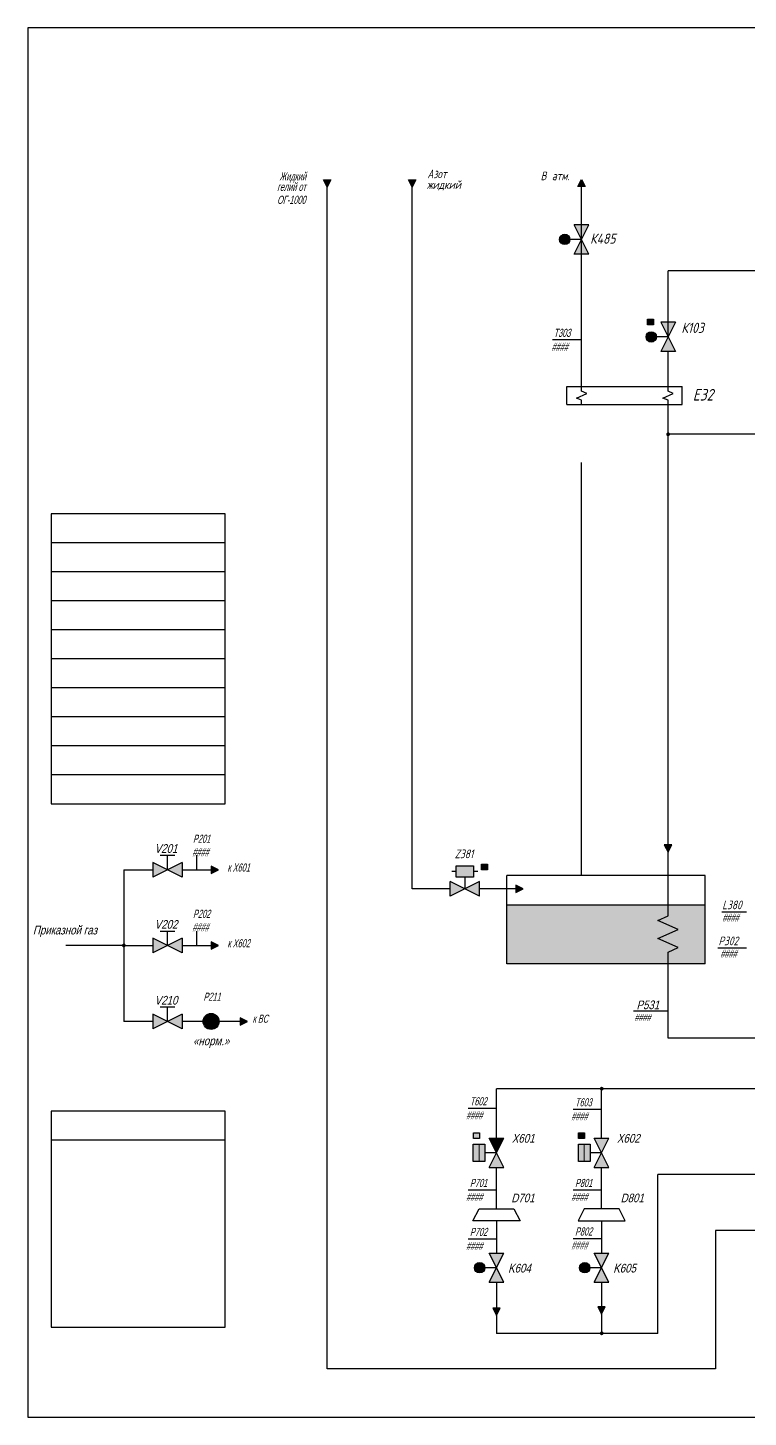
# Model space of a CAD drawing. Header units: millimetres. Extents: x 2381 to 4712, y 775 to 1681.
# Drawn here: x 2381.2 to 2629.8, y 1179.9 to 1659.2 of the extents above; entities that cross this region are included whole.
import ezdxf

# ---------------------------------------------------------------- set-up
doc = ezdxf.new("R2010")
doc.units = ezdxf.units.MM
doc.layers.add('shtrih', color=3, linetype='Continuous')
doc.layers.add('TONKIE', color=5, linetype='Continuous')
doc.layers.add('неосн технол гел лин и арм', color=2, linetype='Continuous', lineweight=25)
doc.styles.add('razmer', font='txt.shx', dxfattribs={"width": 0.8, "oblique": 15})
doc.styles.get("Standard").update_dxf_attribs({"font": 'arial.ttf'})

msp = doc.modelspace()

# ---------------------------------------------------------------- hatches: boundary and pattern name
h = msp.add_hatch(color=255)
h.dxf.hatch_style = 1
h.paths.add_polyline_path([(2568.27, 1586.22, 1), (2564.67, 1586.22, 1)])
h = msp.add_hatch(color=256)
h.dxf.hatch_style = 1
h.paths.add_polyline_path([(2574.79, 1591.26), (2569.75, 1591.26), (2572.27, 1586.22)])
h.paths.add_polyline_path([(2572.27, 1586.22), (2569.75, 1581.18), (2574.79, 1581.18)])
h = msp.add_hatch(color=3)
h.dxf.hatch_style = 1
h.paths.add_polyline_path([(2595.04, 1558.76), (2595.04, 1556.76), (2597.04, 1556.76), (2597.04, 1558.76)])
h = msp.add_hatch(color=255)
h.dxf.hatch_style = 1
h.paths.add_polyline_path([(2598.13, 1552.58, 1), (2594.53, 1552.58, 1)])
h = msp.add_hatch(color=7)
h.dxf.hatch_style = 1
h.paths.add_polyline_path([(2602.13, 1552.58), (2604.65, 1557.62), (2599.61, 1557.62)])
h.paths.add_polyline_path([(2602.13, 1552.58), (2599.61, 1547.54), (2604.65, 1547.54)])
h = msp.add_hatch(color=256)
h.dxf.hatch_style = 1
h.paths.add_polyline_path([(2424.36, 1371.28), (2424.36, 1366.24), (2429.4, 1368.76)])
h.paths.add_polyline_path([(2434.44, 1366.24), (2434.44, 1371.28), (2429.4, 1368.76)])
h = msp.add_hatch(color=256)
h.dxf.hatch_style = 1
h.paths.add_polyline_path([(2444.49, 1370.04), (2444.49, 1367.49), (2447.01, 1368.77)])
h = msp.add_hatch(color=255)
h.dxf.hatch_style = 1
h.paths.add_polyline_path([(2535.02, 1370.15), (2529.02, 1370.15), (2529.02, 1366.15), (2533.02, 1366.15), (2535.02, 1366.15)])
h = msp.add_hatch(color=3)
h.dxf.hatch_style = 1
h.paths.add_polyline_path([(2539.76, 1370.7), (2537.76, 1370.7), (2537.76, 1368.7), (2539.76, 1368.7)])
h = msp.add_hatch(color=256)
h.dxf.hatch_style = 1
h.paths.add_polyline_path([(2526.98, 1364.67), (2526.98, 1359.63), (2532.02, 1362.15)])
h.paths.add_polyline_path([(2532.02, 1362.15), (2537.06, 1359.63), (2537.06, 1364.67)])
h = msp.add_hatch(color=7)
h.dxf.hatch_style = 1
h.paths.add_polyline_path([(2424.36, 1345.11), (2424.36, 1340.07), (2429.4, 1342.59)])
h.paths.add_polyline_path([(2434.44, 1340.07), (2434.44, 1345.11), (2429.4, 1342.59)])
h = msp.add_hatch(color=256)
h.dxf.hatch_style = 1
h.paths.add_polyline_path([(2444.49, 1343.86), (2444.49, 1341.31), (2447.01, 1342.59)])
h = msp.add_hatch(color=7)
h.dxf.hatch_style = 1
h.paths.add_polyline_path([(2424.36, 1318.93), (2424.36, 1313.89), (2429.4, 1316.41)])
h.paths.add_polyline_path([(2434.44, 1313.89), (2434.44, 1318.93), (2429.4, 1316.41)])
h = msp.add_hatch(color=3)
h.dxf.hatch_style = 1
h.paths.add_polyline_path([(2441.67, 1316.41, 1), (2447.21, 1316.41, 1)])
h = msp.add_hatch(color=255)
h.dxf.hatch_style = 1
h.paths.add_polyline_path([(2635.51, 1250.08, 1), (2639.12, 1250.08, 1)])
h.paths.add_polyline_path([(2692.73, 1250.11, 1), (2689.12, 1250.11, 1)])
h.paths.add_polyline_path([(2702.37, 1281.99, 1), (2705.97, 1281.99, 1)])
h.paths.add_polyline_path([(2788.19, 1274.78, 1), (2784.58, 1274.78, 1)])
h.paths.add_polyline_path([(2652.28, 1317.47, 1), (2648.67, 1317.47, 1)])
h.paths.add_polyline_path([(2582.43, 1228.98), (2592.61, 1228.98), (2592.61, 1233.58), (2582.43, 1233.58)], flags=9)
h.paths.add_polyline_path([(2583.71, 1273.77), (2593.9, 1273.77), (2593.9, 1278.37), (2583.71, 1278.37)], flags=9)
h.paths.add_polyline_path([(2584.96, 1253.21), (2595.33, 1253.21), (2595.33, 1257.8), (2584.96, 1257.8)], flags=9)
h = msp.add_hatch(color=7)
h.dxf.hatch_style = 1
h.paths.add_polyline_path([(2454.44, 1317.68), (2454.44, 1315.12), (2456.96, 1316.41)])
h = msp.add_hatch(color=7)
h.dxf.hatch_style = 1
h.paths.add_polyline_path([(2542.92, 1271.08), (2540.4, 1266.04), (2545.44, 1266.04)])
h.paths.add_polyline_path([(2537, 1278.02), (2535, 1278.02), (2535, 1276.02), (2537, 1276.02)])
h = msp.add_hatch(color=3)
h.dxf.hatch_style = 1
h.paths.add_polyline_path([(2545.44, 1276.12), (2540.4, 1276.12), (2542.92, 1271.08)])
h.paths.add_polyline_path([(2537, 1278.02), (2535, 1278.02), (2535, 1276.02), (2537, 1276.02)])
h = msp.add_hatch(color=256)
h.dxf.hatch_style = 1
h.paths.add_polyline_path([(2540.4, 1276.12), (2542.92, 1271.08), (2545.44, 1276.12)])
h = msp.add_hatch(color=7)
h.dxf.hatch_style = 1
h.paths.add_polyline_path([(2573.27, 1278.02), (2571.27, 1278.02), (2571.27, 1276.02), (2573.27, 1276.02)])
h = msp.add_hatch(color=256)
h.dxf.hatch_style = 1
h.paths.add_polyline_path([(2576.67, 1276.12), (2579.19, 1271.08), (2581.71, 1276.12)])
h.paths.add_polyline_path([(2576.67, 1266.04), (2581.71, 1266.04), (2579.19, 1271.08)])
h = msp.add_hatch(color=255)
h.dxf.hatch_style = 1
h.paths.add_polyline_path([(2536.92, 1274.08), (2534.92, 1274.08), (2534.92, 1270.08), (2534.92, 1268.08), (2536.92, 1268.08)])
h.paths.add_polyline_path([(2538.92, 1274.08), (2536.92, 1274.08), (2536.92, 1268.08), (2538.92, 1268.08)])
h.paths.add_polyline_path([(2573.19, 1274.08), (2571.19, 1274.08), (2571.19, 1270.08), (2571.19, 1268.08), (2573.19, 1268.08)])
h.paths.add_polyline_path([(2575.19, 1274.08), (2573.19, 1274.08), (2573.19, 1268.08), (2575.19, 1268.08)])
h = msp.add_hatch(color=255)
h.dxf.hatch_style = 1
h.paths.add_polyline_path([(2538.92, 1231.45, 1), (2535.31, 1231.45, 1)])
h = msp.add_hatch(color=255)
h.dxf.hatch_style = 1
h.paths.add_polyline_path([(2575.19, 1231.45, 1), (2571.58, 1231.45, 1)])
h = msp.add_hatch(color=256)
h.dxf.hatch_style = 1
h.paths.add_polyline_path([(2576.67, 1236.49), (2579.19, 1231.45), (2581.71, 1236.49)])
h.paths.add_polyline_path([(2579.19, 1231.45), (2576.67, 1226.41), (2581.71, 1226.41)])
h = msp.add_hatch(color=3)
h.dxf.hatch_style = 1
h.paths.add_polyline_path([(2579.19, 1231.45), (2576.67, 1226.41), (2581.71, 1226.41)])
h.paths.add_polyline_path([(2581.71, 1236.49), (2576.67, 1236.49), (2579.19, 1231.45)])
at = {"layer": 'shtrih'}
h = msp.add_hatch(color=256, dxfattribs=at)
h.dxf.hatch_style = 1
h.paths.add_polyline_path([(2540.4, 1236.49), (2542.92, 1231.45), (2545.44, 1236.49)])
h.paths.add_polyline_path([(2540.4, 1226.41), (2545.44, 1226.41), (2542.92, 1231.45)])
at = {"layer": 'TONKIE'}
h = msp.add_hatch(color=256, dxfattribs=at)
h.dxf.hatch_style = 1
h.paths.add_polyline_path([(2483.2, 1606.77), (2484.47, 1604.24), (2485.75, 1606.77)])
h = msp.add_hatch(color=256, dxfattribs=at)
edge = h.paths.add_edge_path()
edge.add_arc((2602.14, 1519), 0.659, 0, 360)
h = msp.add_hatch(color=256, dxfattribs=at)
h.dxf.hatch_style = 1
h.paths.add_polyline_path([(2603.39, 1377.35), (2600.83, 1377.35), (2602.11, 1374.83)])
h = msp.add_hatch(color=7, dxfattribs=at)
edge = h.paths.add_edge_path()
edge.add_arc((2414.34, 1342.64), 0.659, 0, 360)
h = msp.add_hatch(color=256, dxfattribs=at)
edge = h.paths.add_edge_path()
edge.add_arc((2579.22, 1293.22), 0.659, 0, 360)
h = msp.add_hatch(color=256, dxfattribs=at)
h.dxf.hatch_style = 1
h.paths.add_polyline_path([(2577.91, 1217.98), (2579.19, 1215.45), (2580.46, 1217.98)])
h = msp.add_hatch(color=256, dxfattribs=at)
h.dxf.hatch_style = 1
h.paths.add_polyline_path([(2542.92, 1214.96), (2544.19, 1217.48), (2541.64, 1217.48)])
h = msp.add_hatch(color=256, dxfattribs=at)
edge = h.paths.add_edge_path()
edge.add_arc((2579.22, 1208.82), 0.659, 0, 360)
at = {"layer": 'неосн технол гел лин и арм'}
h = msp.add_hatch(color=256, dxfattribs=at)
h.dxf.hatch_style = 1
h.paths.add_polyline_path([(2512.58, 1606.77), (2513.85, 1604.24), (2515.13, 1606.77)])
h = msp.add_hatch(color=256, dxfattribs=at)
h.dxf.hatch_style = 1
h.paths.add_polyline_path([(2573.55, 1604.43), (2572.28, 1606.95), (2571, 1604.43)])
msp.add_hatch(color=256, dxfattribs=at).paths.add_polyline_path([(2549.55, 1363.43), (2549.55, 1360.87), (2552.07, 1362.15)])
h = msp.add_hatch(color=256, dxfattribs=at)
h.paths.add_polyline_path([(2546.5, 1356.54), (2546.5, 1336.27), (2602.11, 1336.27), (2602.11, 1340.34), (2605.66, 1341.91), (2598.57, 1345.03), (2605.66, 1348.16), (2598.57, 1351.29), (2602.11, 1352.86), (2602.11, 1356.54)])
h.paths.add_polyline_path([(2605.66, 1348.16), (2598.57, 1345.03), (2605.66, 1341.91), (2602.11, 1340.34), (2602.11, 1336.27), (2614.95, 1336.27), (2614.95, 1356.54), (2602.11, 1356.54), (2602.11, 1352.86), (2598.57, 1351.29)])

# ---------------------------------------------------------------- linework, layer by layer
for p, q in [((2901.19, 1659.23), (2381.19, 1659.23)), ((2381.19, 1659.23), (2381.19, 1179.87)), ((2569.75, 1581.18), (2574.79, 1591.26)), ((2574.79, 1581.18), (2569.75, 1591.26)), ((2574.79, 1591.26), (2569.75, 1591.26)), ((2572.27, 1586.22), (2568.27, 1586.22)), ((2574.79, 1581.18), (2569.75, 1581.18)), ((2595.04, 1556.76), (2595.04, 1558.76)), ((2595.04, 1558.76), (2597.04, 1558.76)), ((2597.04, 1558.76), (2597.04, 1556.76)), ((2597.04, 1556.76), (2595.04, 1556.76)), ((2599.61, 1557.62), (2604.65, 1547.54)), ((2604.65, 1557.62), (2599.61, 1547.54)), ((2604.65, 1557.62), (2599.61, 1557.62)), ((2572.27, 1551.56), (2562.22, 1551.56)), ((2602.13, 1552.58), (2598.13, 1552.58)), ((2604.65, 1547.54), (2599.61, 1547.54)), ((2567.19, 1535.45), (2607.02, 1535.45)), ((2567.19, 1529.28), (2567.19, 1535.45)), ((2607.02, 1529.28), (2607.02, 1535.45)), ((2567.19, 1529.28), (2607.02, 1529.28)), ((2449.31, 1491.53), (2389.31, 1491.53)), ((2389.31, 1491.53), (2389.31, 1391.53)), ((2449.31, 1391.53), (2449.31, 1491.53)), ((2449.31, 1481.53), (2389.31, 1481.53)), ((2449.31, 1471.53), (2389.31, 1471.53)), ((2449.31, 1461.53), (2389.31, 1461.53)), ((2449.31, 1451.53), (2389.31, 1451.53)), ((2449.31, 1441.53), (2389.31, 1441.53)), ((2449.31, 1431.53), (2389.31, 1431.53)), ((2449.31, 1421.53), (2389.31, 1421.53)), ((2449.31, 1411.53), (2389.31, 1411.53)), ((2449.31, 1401.53), (2389.31, 1401.53)), ((2389.31, 1391.53), (2449.31, 1391.53)), ((2434.44, 1366.24), (2424.36, 1371.28)), ((2434.44, 1371.28), (2424.36, 1366.24)), ((2434.44, 1371.28), (2434.44, 1366.24)), ((2439.47, 1368.76), (2439.47, 1373.76)), ((2414.31, 1368.76), (2424.36, 1368.76)), ((2434.44, 1368.76), (2444.49, 1368.76)), ((2444.49, 1370.04), (2444.49, 1367.49)), ((2447.01, 1368.77), (2444.49, 1370.04)), ((2444.49, 1367.49), (2447.01, 1368.77)), ((2529.02, 1366.15), (2529.02, 1370.15)), ((2529.02, 1370.15), (2535.02, 1370.15)), ((2535.02, 1370.15), (2535.02, 1366.15)), ((2537.76, 1368.7), (2537.76, 1370.7)), ((2537.76, 1370.7), (2539.76, 1370.7)), ((2539.76, 1368.7), (2537.76, 1368.7)), ((2539.76, 1370.7), (2539.76, 1368.7)), ((2614.95, 1366.76), (2546.5, 1366.76)), ((2546.5, 1336.27), (2546.5, 1366.76)), ((2614.95, 1336.27), (2614.95, 1366.76)), ((2537.06, 1359.63), (2526.98, 1364.67)), ((2526.98, 1359.63), (2526.98, 1364.67)), ((2537.06, 1364.67), (2526.98, 1359.63)), ((2533.02, 1366.15), (2529.02, 1366.15)), ((2532.02, 1366.15), (2532.02, 1362.15)), ((2535.02, 1366.15), (2533.02, 1366.15)), ((2537.06, 1359.63), (2537.06, 1364.67)), ((2614.95, 1356.54), (2546.5, 1356.54)), ((2620.67, 1354.24), (2629.14, 1354.24)), ((2439.47, 1342.59), (2439.47, 1347.59)), ((2404.31, 1342.59), (2394.31, 1342.59)), ((2414.31, 1342.59), (2404.31, 1342.59)), ((2414.31, 1342.59), (2424.36, 1342.59)), ((2434.44, 1342.59), (2444.49, 1342.59)), ((2444.49, 1343.86), (2444.49, 1341.31)), ((2447.01, 1342.59), (2444.49, 1343.86)), ((2444.49, 1341.31), (2447.01, 1342.59)), ((2619.24, 1341.82), (2629.19, 1341.82)), ((2614.95, 1336.27), (2546.5, 1336.27)), ((2602.11, 1319.94), (2590.16, 1319.94)), ((2449.31, 1285.5), (2389.31, 1285.5)), ((2389.31, 1285.5), (2389.31, 1210.95)), ((2449.31, 1210.95), (2449.31, 1285.5)), ((2533.11, 1286.44), (2542.92, 1286.44)), ((2569.37, 1286.1), (2579.19, 1286.1)), ((2449.31, 1275.5), (2389.31, 1275.5)), ((2535, 1278.02), (2537, 1278.02)), ((2535, 1276.02), (2535, 1278.02)), ((2537, 1276.02), (2535, 1276.02)), ((2537, 1278.02), (2537, 1276.02)), ((2545.44, 1266.04), (2540.4, 1276.12)), ((2540.4, 1266.04), (2545.44, 1276.12)), ((2540.4, 1276.12), (2545.44, 1276.12)), ((2571.27, 1276.02), (2571.27, 1278.02)), ((2571.27, 1278.02), (2573.27, 1278.02)), ((2573.27, 1276.02), (2571.27, 1276.02)), ((2573.27, 1278.02), (2573.27, 1276.02)), ((2581.71, 1266.04), (2576.67, 1276.12)), ((2576.67, 1266.04), (2581.71, 1276.12)), ((2576.67, 1276.12), (2581.71, 1276.12)), ((2534.92, 1274.08), (2538.92, 1274.08)), ((2534.92, 1270.08), (2534.92, 1274.08)), ((2538.92, 1274.08), (2538.92, 1268.08)), ((2542.92, 1271.08), (2538.92, 1271.08)), ((2542.92, 1271.08), (2542.92, 1271.08)), ((2571.19, 1270.08), (2571.19, 1274.08)), ((2571.19, 1274.08), (2575.19, 1274.08)), ((2575.19, 1274.08), (2575.19, 1268.08)), ((2579.19, 1271.08), (2575.19, 1271.08)), ((2579.19, 1271.08), (2579.19, 1271.08)), ((2534.92, 1268.08), (2534.92, 1270.08)), ((2538.92, 1268.08), (2534.92, 1268.08)), ((2540.4, 1266.04), (2545.44, 1266.04)), ((2571.19, 1268.08), (2571.19, 1270.08)), ((2575.19, 1268.08), (2571.19, 1268.08)), ((2576.67, 1266.04), (2581.71, 1266.04)), ((2533.11, 1258.27), (2542.92, 1258.27)), ((2569.37, 1258.27), (2579.19, 1258.27)), ((2533.11, 1241.38), (2542.92, 1241.38)), ((2569.37, 1241.53), (2579.19, 1241.53)), ((2545.44, 1226.41), (2540.4, 1236.49)), ((2540.4, 1226.41), (2545.44, 1236.49)), ((2540.4, 1236.49), (2545.44, 1236.49)), ((2581.71, 1226.41), (2576.67, 1236.49)), ((2576.67, 1226.41), (2581.71, 1236.49)), ((2576.67, 1236.49), (2581.71, 1236.49)), ((2542.92, 1231.45), (2538.92, 1231.45)), ((2579.19, 1231.45), (2575.19, 1231.45)), ((2540.4, 1226.41), (2545.44, 1226.41)), ((2576.67, 1226.41), (2581.71, 1226.41)), ((2389.31, 1210.95), (2449.31, 1210.95)), ((2381.19, 1179.87), (2901.19, 1179.87))]:
    msp.add_line(p, q)
at = {"color": 7}
for p, q in [((2424.36, 1371.28), (2424.36, 1366.24)), ((2414.31, 1368.76), (2414.31, 1316.41)), ((2434.44, 1340.07), (2424.36, 1345.11)), ((2434.44, 1345.11), (2424.36, 1340.07)), ((2424.36, 1345.11), (2424.36, 1340.07)), ((2434.44, 1345.11), (2434.44, 1340.07)), ((2434.44, 1313.89), (2424.36, 1318.93)), ((2434.44, 1318.93), (2424.36, 1313.89)), ((2424.36, 1318.93), (2424.36, 1313.89)), ((2434.44, 1318.93), (2434.44, 1313.89)), ((2424.36, 1316.41), (2414.36, 1316.41)), ((2441.67, 1316.41), (2434.44, 1316.41)), ((2454.44, 1316.41), (2447.21, 1316.41)), ((2454.44, 1317.68), (2454.44, 1315.12)), ((2456.96, 1316.41), (2454.44, 1317.68)), ((2454.44, 1315.12), (2456.96, 1316.41))]:
    msp.add_line(p, q, dxfattribs=at)
at = {"color": 255, "lineweight": 30}
for p, q in [((2529.02, 1368.15), (2527.52, 1368.15)), ((2536.52, 1368.15), (2535.02, 1368.15))]:
    msp.add_line(p, q, dxfattribs=at)
at = {"color": 7, "lineweight": 18}
for p, q in [((2536.92, 1268.08), (2536.92, 1274.08)), ((2573.19, 1268.08), (2573.19, 1274.08))]:
    msp.add_line(p, q, dxfattribs=at)
for points in [[(2551.04, 1247.61), (2534.8, 1247.61), (2536.89, 1251.8), (2548.94, 1251.8)], [(2571.07, 1247.61), (2587.31, 1247.61), (2585.21, 1251.8), (2573.16, 1251.8)]]:
    msp.add_lwpolyline(points, close=True)
for centre in [(2566.47, 1586.22), (2596.33, 1552.58), (2537.11, 1231.45), (2573.38, 1231.45)]:
    msp.add_circle(centre, 1.8)
at = {"color": 3}
msp.add_circle((2444.44, 1316.41), 2.77, dxfattribs=at)
at = {"layer": 'TONKIE'}
for p, q in [((2484.47, 1604.24), (2483.2, 1606.77)), ((2483.2, 1606.77), (2485.75, 1606.77)), ((2485.75, 1606.77), (2484.47, 1604.24)), ((2484.47, 1196.62), (2484.47, 1604.24)), ((2602.13, 1570.15), (2602.13, 1575.43)), ((2658.58, 1575.43), (2602.13, 1575.43)), ((2602.13, 1552.71), (2602.13, 1570.15)), ((2602.13, 1535.45), (2602.13, 1547.54)), ((2602.11, 1533.85), (2602.11, 1535.45)), ((2600.36, 1531.5), (2603.9, 1533.06)), ((2602.11, 1530.72), (2600.36, 1531.5)), ((2603.9, 1533.06), (2602.11, 1533.85)), ((2602.11, 1529.28), (2602.11, 1530.72)), ((2602.11, 1377.35), (2602.11, 1529.28)), ((2709.99, 1519.08), (2602.11, 1519.08)), ((2603.39, 1377.35), (2600.83, 1377.35)), ((2600.83, 1377.35), (2602.11, 1374.83)), ((2602.11, 1374.83), (2603.39, 1377.35)), ((2602.11, 1352.86), (2602.11, 1374.83)), ((2598.57, 1351.29), (2602.11, 1352.86)), ((2605.66, 1348.16), (2598.57, 1351.29)), ((2598.57, 1345.03), (2605.66, 1348.16)), ((2605.66, 1341.91), (2598.57, 1345.03)), ((2602.11, 1340.34), (2605.66, 1341.91)), ((2602.11, 1310.67), (2602.11, 1340.34)), ((2645.44, 1310.67), (2602.11, 1310.67)), ((2640.43, 1293.17), (2542.92, 1293.17)), ((2542.92, 1276.12), (2542.92, 1293.17)), ((2579.19, 1276.12), (2579.19, 1293.17)), ((2640.43, 1293.17), (2608.6, 1293.17)), ((2542.92, 1251.8), (2542.92, 1266.04)), ((2579.19, 1251.8), (2579.19, 1266.04)), ((2663.18, 1263.66), (2598.61, 1263.66)), ((2663.18, 1263.66), (2598.61, 1263.66)), ((2598.61, 1208.76), (2598.61, 1263.66)), ((2542.92, 1247.61), (2542.92, 1236.49)), ((2579.19, 1247.61), (2579.19, 1236.49)), ((2632.27, 1244.28), (2618.5, 1244.28)), ((2618.5, 1244.28), (2618.5, 1196.62)), ((2542.92, 1226.41), (2542.92, 1217.48)), ((2579.19, 1226.41), (2579.19, 1217.98)), ((2577.91, 1217.98), (2579.19, 1215.45)), ((2580.46, 1217.98), (2577.91, 1217.98)), ((2579.19, 1215.45), (2580.46, 1217.98)), ((2544.19, 1217.48), (2541.64, 1217.48)), ((2541.64, 1217.48), (2542.92, 1214.96)), ((2542.92, 1214.96), (2544.19, 1217.48)), ((2542.92, 1214.96), (2542.92, 1208.76)), ((2579.19, 1215.45), (2579.19, 1208.76)), ((2598.61, 1208.76), (2542.92, 1208.76)), ((2618.5, 1196.62), (2484.47, 1196.62))]:
    msp.add_line(p, q, dxfattribs=at)
at = {"layer": 'неосн технол гел лин и арм'}
for p, q in [((2513.85, 1604.24), (2512.58, 1606.77)), ((2512.58, 1606.77), (2515.13, 1606.77)), ((2515.13, 1606.77), (2513.85, 1604.24)), ((2571, 1604.43), (2572.28, 1606.95)), ((2572.28, 1606.95), (2573.55, 1604.43)), ((2513.85, 1362.15), (2513.85, 1604.24)), ((2573.55, 1604.43), (2571, 1604.43)), ((2572.27, 1535.45), (2572.27, 1604.43)), ((2572.27, 1533.85), (2572.27, 1535.45)), ((2570.52, 1531.5), (2574.06, 1533.06)), ((2572.27, 1530.72), (2570.52, 1531.5)), ((2574.06, 1533.06), (2572.27, 1533.85)), ((2572.27, 1529.28), (2572.27, 1530.72)), ((2572.27, 1366.76), (2572.27, 1509.28)), ((2526.98, 1362.15), (2513.85, 1362.15)), ((2549.55, 1362.15), (2537.06, 1362.15)), ((2552.07, 1362.15), (2549.55, 1363.43)), ((2549.55, 1363.43), (2549.55, 1360.87)), ((2552.07, 1362.15), (2549.55, 1363.43)), ((2549.55, 1363.43), (2549.55, 1360.87)), ((2549.55, 1360.87), (2552.07, 1362.15)), ((2549.55, 1360.87), (2552.07, 1362.15))]:
    msp.add_line(p, q, dxfattribs=at)
at = {"layer": 'неосн технол гел лин и арм', "color": 7}
for p, q in [((2426.9, 1373.76), (2431.9, 1373.76)), ((2429.4, 1368.76), (2429.4, 1373.76)), ((2426.9, 1347.59), (2431.9, 1347.59)), ((2429.4, 1342.59), (2429.4, 1347.59)), ((2426.9, 1321.41), (2431.9, 1321.41)), ((2429.4, 1316.41), (2429.4, 1321.41))]:
    msp.add_line(p, q, dxfattribs=at)

# ---------------------------------------------------------------- texts
at = {"oblique": 15}
for s, height, width, p in [('гелий от', 2.8, 0.65, (2467.22, 1602.98)), ('Жидкий', 2.8, 0.65, (2468.01, 1606.58)), ('ОГ-1000', 2.8, 0.65, (2467.22, 1598.49)), ('Т303', 2.8, 0.65, (2562.63, 1552.58)), ('####', 2.8, 0.65, (2561.92, 1547.77)), ('P201', 2.8, 0.65, (2438.18, 1378.04)), ('####', 2.8, 0.65, (2437.97, 1373.43)), ('к Х601', 2.8, 0.65, (2450.06, 1368.13)), ('P202', 2.8, 0.65, (2438.18, 1352.15)), ('####', 2.8, 0.65, (2620.85, 1350.84)), ('Приказной газ', 3, 0.8, (2382.95, 1346.43)), ('V202', 3, 0.8, (2425, 1348.4)), ('####', 2.8, 0.65, (2437.97, 1347.54)), ('к Х602', 2.8, 0.65, (2450.06, 1341.99)), ('####', 2.8, 0.65, (2620.16, 1338.42)), ('Р531', 3, 0.8, (2591.24, 1320.64)), ('к ВС', 2.8, 0.65, (2458.74, 1315.96)), ('####', 2.52, 0.65, (2590.52, 1316.52)), ('Т602', 2.8, 0.65, (2533.74, 1287.46)), ('Т603', 2.8, 0.65, (2570.01, 1287.12)), ('####', 2.8, 0.65, (2532.44, 1282.65)), ('####', 2.8, 0.65, (2568.71, 1282.31)), ('Х601', 3, 0.8, (2548.22, 1274.59)), ('Х602', 3, 0.8, (2584.49, 1274.59)), ('P701', 2.8, 0.65, (2533.74, 1259.29)), ('P801', 2.8, 0.65, (2570.01, 1259.29)), ('####', 2.8, 0.65, (2532.44, 1254.48)), ('D701', 3, 0.8, (2548.02, 1254.02)), ('####', 2.8, 0.65, (2568.71, 1254.48)), ('D801', 3, 0.8, (2585.74, 1254.02)), ('P702', 2.8, 0.65, (2533.74, 1242.39)), ('P802', 2.8, 0.65, (2570.01, 1242.55)), ('####', 2.8, 0.65, (2532.44, 1237.58)), ('####', 2.8, 0.65, (2568.71, 1237.74)), ('K604', 3, 0.8, (2546.94, 1229.8)), ('K605', 3, 0.8, (2583.21, 1229.8))]:
    msp.add_text(s, height=height, dxfattribs=dict(at, width=width)).set_placement(p)
at = {"style": 'razmer', "oblique": 15}
for s, height, width, p in [('жидкий', 3, 0.75, (2518.9, 1603.62)), ('Азот', 3, 0.75, (2519.05, 1607.33)), ('В атм.', 3, 0.75, (2558.13, 1606.64)), ('К485', 3.5, 0.8, (2575.22, 1584.75)), ('К103', 3.5, 0.8, (2606.71, 1553.97)), ('Е32', 4, 0.8, (2610.64, 1530.63)), ('Z381', 3, 0.75, (2528.47, 1372.73)), ('L380', 3, 0.75, (2620.81, 1355.12)), ('P302', 3, 0.75, (2619.52, 1342.7))]:
    msp.add_text(s, height=height, dxfattribs=dict(at, width=width)).set_placement(p)
at = {"color": 7, "oblique": 15}
for s, height, width, p in [('V201', 3, 0.8, (2425, 1374.58)), ('V210', 3, 0.8, (2425, 1322.22)), ('P211', 2.8, 0.65, (2441.79, 1323.54)), ('«норм.»', 3, 0.8, (2438.2, 1308.2))]:
    msp.add_text(s, height=height, dxfattribs=dict(at, width=width)).set_placement(p)

doc.saveas('drawing.dxf')
